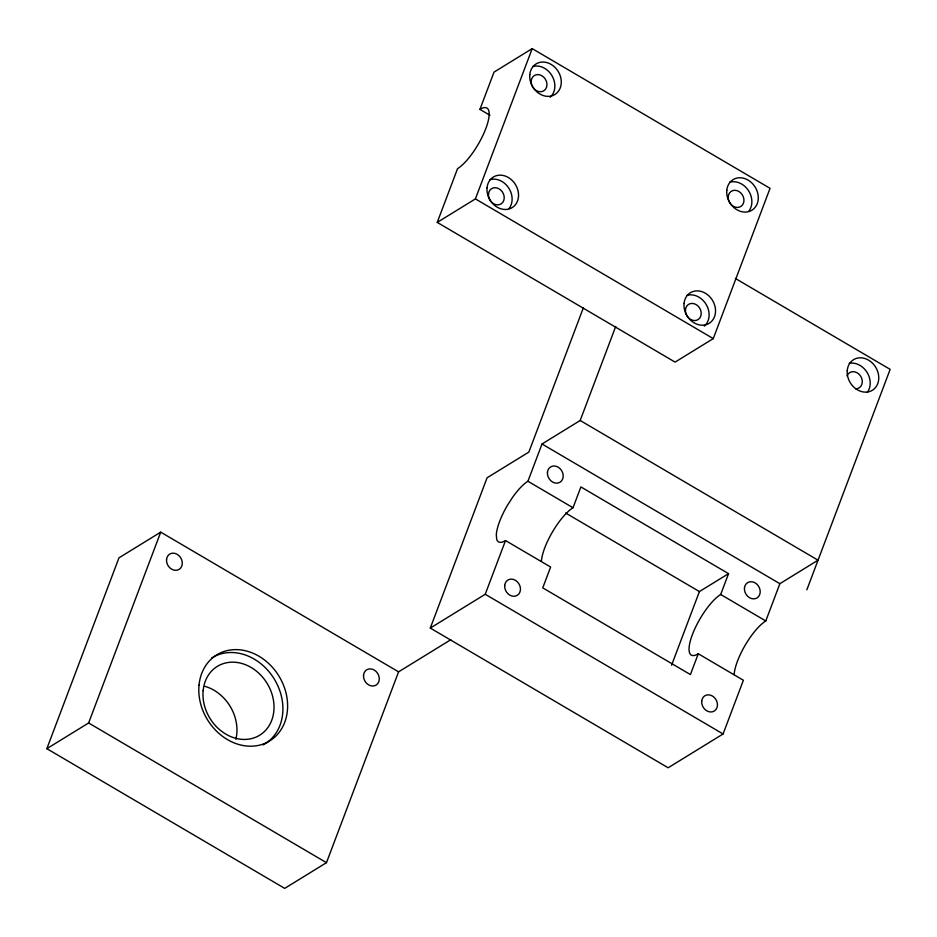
<?xml version="1.0" encoding="UTF-8"?>
<svg xmlns="http://www.w3.org/2000/svg" width="937" height="937" viewBox="0 0 937 937"><rect width="100%" height="100%" fill="white"/><g stroke="black" fill="none" stroke-linecap="round" stroke-linejoin="round"><path stroke-width="1.41" d="M398.576 671.852L326.474 862.672L284.707 888.381L46.85 748.675L118.964 557.843L160.719 532.146L398.576 671.852L450.802 639.713M46.85 748.675L88.617 722.977L160.719 532.146M437.239 222.397L457.537 168.672A35.922 10.834 -59.6 0 0 485.846 128.498A35.922 10.834 -59.6 0 0 479.931 109.383L494.022 72.114L532.193 48.619L770.05 188.325L713.268 338.608L675.085 362.104L437.239 222.397L475.41 198.902L532.193 48.619M541.41 561.333A35.922 10.834 -59.6 0 1 573.022 507.749L580.893 486.924L728.553 573.655L720.682 594.48A35.922 10.834 -59.6 0 0 692.373 634.642A35.922 10.834 -59.6 0 0 698.276 653.757L743.381 680.25L723.083 733.976L668.151 767.778L430.294 628.071L487.088 477.788L528.855 452.079L583.446 307.594M430.294 628.071L485.225 594.269L505.523 540.544L550.628 567.037L542.757 587.862L690.417 674.581L698.276 653.757M505.523 540.544A35.922 10.834 -59.6 0 1 496.704 539.302L496.305 534.84A35.922 10.834 -59.6 0 1 507.503 505.195L512.551 497.383A35.922 10.834 -59.6 0 1 527.929 481.255L542.008 443.986L580.19 420.49L615.726 326.439M671.583 665.235L699.412 591.575L728.553 573.655M734.163 674.546A35.922 10.834 -59.6 0 1 765.787 620.962L779.865 583.692L818.036 560.197L580.19 420.49M806.839 589.841L890.15 369.365L735.358 278.453M479.931 109.383L489.957 115.274M475.41 198.902L713.268 338.608M542.008 443.986L779.865 583.692M527.929 481.255L573.022 507.749M720.682 594.48L765.787 620.962M565.643 513.007L699.412 591.575M485.225 594.269L723.083 733.976M88.617 722.977L326.474 862.672M849.215 363.31A17.955 14.887 58.4 0 1 867.076 372.387A17.955 14.887 58.4 0 1 867.229 392.451M847.036 375.901A8.983 7.449 58.4 0 1 860.529 375.983A8.983 7.449 58.4 0 1 855.68 388.82M211.539 658.09A50.516 41.872 58.4 0 1 274.658 679.688A50.516 41.872 58.4 0 1 263.086 744.915M205.016 686.352A40.408 33.498 58.4 0 1 235.866 739.27M686.856 295.378A17.955 14.887 58.4 0 1 706.393 304.818A17.955 14.887 58.4 0 1 704.343 326.111M532.603 66.55A17.955 14.887 58.4 0 1 552.139 75.991A17.955 14.887 58.4 0 1 550.089 97.284M489.852 179.67A17.955 14.887 58.4 0 1 508.568 187.775A17.955 14.887 58.4 0 1 509.154 208.494M729.595 182.258A17.955 14.887 58.4 0 1 748.312 190.363A17.955 14.887 58.4 0 1 748.897 211.083M166.54 559.471A8.983 7.449 58.4 0 0 177.643 570.047A8.983 7.449 58.4 0 0 179.014 555.7A8.983 7.449 58.4 0 0 166.54 559.471M504.715 585.426A8.983 7.449 58.4 0 0 515.807 596.002A8.983 7.449 58.4 0 0 517.189 581.654A8.983 7.449 58.4 0 0 504.715 585.426M744.458 588.003A8.983 7.449 58.4 0 0 755.55 598.591A8.983 7.449 58.4 0 0 756.932 584.243A8.983 7.449 58.4 0 0 744.458 588.003M547.454 472.307A8.983 7.449 58.4 0 0 558.557 482.883A8.983 7.449 58.4 0 0 559.928 468.535A8.983 7.449 58.4 0 0 547.454 472.307M363.544 675.179A8.983 7.449 58.4 0 0 374.636 685.755A8.983 7.449 58.4 0 0 376.018 671.407A8.983 7.449 58.4 0 0 363.544 675.179M701.708 701.134A8.983 7.449 58.4 0 0 712.811 711.71A8.983 7.449 58.4 0 0 714.181 697.362A8.983 7.449 58.4 0 0 701.708 701.134M847.259 370.431A17.955 14.887 58.4 0 0 869.454 391.584A17.955 14.887 58.4 0 0 872.206 362.9A17.955 14.887 58.4 0 0 847.259 370.431M203.142 690.592A40.408 33.498 58.4 0 0 253.084 738.18A40.408 33.498 58.4 0 0 259.268 673.644A40.408 33.498 58.4 0 0 203.142 690.592M199.019 685.134A50.516 41.872 58.4 0 0 261.435 744.634A50.516 41.872 58.4 0 0 269.165 663.958A50.516 41.872 58.4 0 0 199.019 685.134M531.22 80.887A8.983 7.449 58.4 0 0 542.324 91.463A8.983 7.449 58.4 0 0 543.694 77.127A8.983 7.449 58.4 0 0 531.22 80.887M684.045 303.494A17.955 14.887 58.4 0 0 706.229 324.647A17.955 14.887 58.4 0 0 708.981 295.963A17.955 14.887 58.4 0 0 684.045 303.494M685.474 309.714A8.983 7.449 58.4 0 0 696.578 320.29A8.983 7.449 58.4 0 0 697.948 305.954A8.983 7.449 58.4 0 0 685.474 309.714M487.041 187.787A17.955 14.887 58.4 0 0 509.236 208.939A17.955 14.887 58.4 0 0 511.989 180.255A17.955 14.887 58.4 0 0 487.041 187.787M529.792 74.667A17.955 14.887 58.4 0 0 551.975 95.82A17.955 14.887 58.4 0 0 554.727 67.136A17.955 14.887 58.4 0 0 529.792 74.667M728.225 196.594A8.983 7.449 58.4 0 0 739.316 207.171A8.983 7.449 58.4 0 0 740.698 192.835A8.983 7.449 58.4 0 0 728.225 196.594M488.482 194.006A8.983 7.449 58.4 0 0 499.573 204.582A8.983 7.449 58.4 0 0 500.955 190.246A8.983 7.449 58.4 0 0 488.482 194.006M726.784 190.375A17.955 14.887 58.4 0 0 748.979 211.528A17.955 14.887 58.4 0 0 751.732 182.844A17.955 14.887 58.4 0 0 726.784 190.375"/></g></svg>
